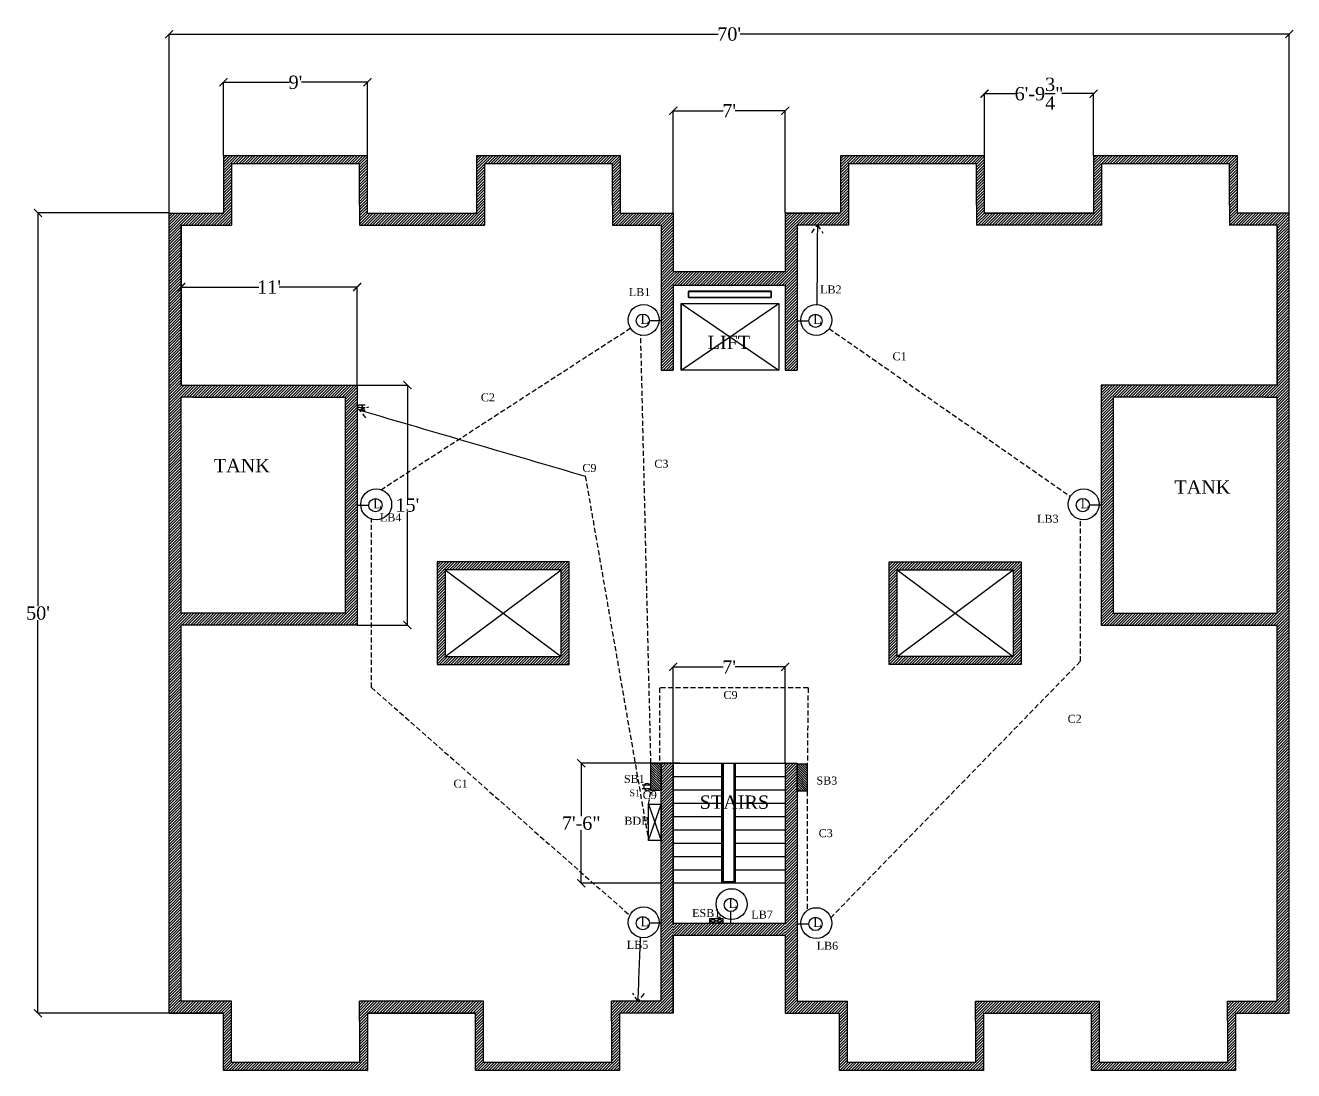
# Model space of a CAD drawing. Header units: inches. Extents: x -263 to 3557, y 209 to 1002.
# Drawn here: x 2606 to 3557, y 218 to 1002 of the extents above; entities that cross this region are included whole.
import ezdxf

# ---------------------------------------------------------------- set-up
doc = ezdxf.new("R2010")
doc.units = ezdxf.units.IN
doc.header["$LTSCALE"] = 15
doc.header["$MEASUREMENT"] = 0
doc.linetypes.add('HIDDEN', pattern=[0.375, 0.25, -0.125])
doc.layers.add('Conduit', color=5, linetype='HIDDEN', lineweight=20)
doc.layers.add('E-SWITCH-SOCKET', color=6, linetype='Continuous', lineweight=25)
for name, color, linetype in [('Conduit_Fan&Light', 34, 'Continuous'), ('ConFit_name', 222, 'Continuous'), ('ConFit_names', 18, 'Continuous'), ('Dimensions', 18, 'Continuous'), ('EC', 20, 'HIDDEN'), ('Fittings', 194, 'Continuous'), ('Fixtures', 34, 'Continuous'), ('GC', 152, 'HIDDEN'), ('Hatches', 150, 'Continuous'), ('Text', 11, 'Continuous')]:
    doc.layers.add(name, color=color, linetype=linetype)
doc.styles.get("Standard").update_dxf_attribs({"font": 'times.ttf', "height": 10})
doc.dimstyles.get("Standard").update_dxf_attribs({"dimtxt": 6, "dimasz": 6, "dimexe": 0.18, "dimexo": 0.0625, "dimgap": 0.09, "dimtad": 0, "dimtih": 1, "dimtoh": 1, "dimzin": 0, "dimdsep": 46, "dimlunit": 4, "dimtxsty": 'Standard', "dimblk": 'ARCHTICK', "dimcen": 0.0625, "dimadec": 0, "dimazin": 0, "dimtfac": 1, "dimtofl": 0, "dimtmove": 0, "dimatfit": 3, "dimfxl": 1, "dimtolj": 1, "dimtzin": 0, "dimarcsym": 0})
pattern_1 = [(45, (2868.8791, -260.861), (-1.0606602, 1.0606602), [])]

# ---------------------------------------------------------------- blocks, each defined once
blk = doc.blocks.new('_ArchTick')
at = {"color": 0, "linetype": 'ByBlock', "const_width": 0.15}
blk.add_lwpolyline([(-0.5, -0.5), (0.5, 0.5)], dxfattribs=at)
blk = doc.blocks.new('*D143')
at = {"layer": 'Defpoints', "color": 0, "lineweight": -2}
for p in [(3553.33, 995.14), (2713.33, 861), (3553.33, 861)]:
    blk.add_point(p, dxfattribs=at)
at = {"layer": 'Dimensions', "color": 0, "lineweight": -2}
for p, q in [((2713.33, 861.06), (2713.33, 995.32)), ((2713.33, 995.14), (3125.12, 995.14)), ((3553.33, 995.14), (3141.55, 995.14)), ((3553.33, 861.06), (3553.33, 995.32))]:
    blk.add_line(p, q, dxfattribs=at)
at = {"layer": 'Dimensions', "color": 0, "lineweight": -2, "xscale": 6, "yscale": 6, "zscale": 6, "rotation": 180}
blk.add_blockref('_ArchTick', (2713.33, 995.14), dxfattribs=at)
at = {"layer": 'Dimensions', "color": 0, "lineweight": -2, "xscale": 6, "yscale": 6, "zscale": 6}
blk.add_blockref('_ArchTick', (3553.33, 995.14), dxfattribs=at)
at = {"layer": 'Dimensions', "color": 0, "insert": (3133.33, 995.14), "char_height": 10, "attachment_point": 5}
blk.add_mtext("\\A1;70'", dxfattribs=at)
blk = doc.blocks.new('*D144')
at = {"layer": 'Defpoints', "color": 0, "lineweight": -2}
for p in [(3175.33, 937.64), (3091.33, 861), (3175.33, 861)]:
    blk.add_point(p, dxfattribs=at)
at = {"layer": 'Dimensions', "color": 0, "lineweight": -2}
for p, q in [((3091.33, 861.06), (3091.33, 937.82)), ((3091.33, 937.64), (3128.81, 937.64)), ((3175.33, 937.64), (3137.86, 937.64)), ((3175.33, 861.06), (3175.33, 937.82))]:
    blk.add_line(p, q, dxfattribs=at)
at = {"layer": 'Dimensions', "color": 0, "lineweight": -2, "xscale": 6, "yscale": 6, "zscale": 6, "rotation": 180}
blk.add_blockref('_ArchTick', (3091.33, 937.64), dxfattribs=at)
at = {"layer": 'Dimensions', "color": 0, "lineweight": -2, "xscale": 6, "yscale": 6, "zscale": 6}
blk.add_blockref('_ArchTick', (3175.33, 937.64), dxfattribs=at)
at = {"layer": 'Dimensions', "color": 0, "insert": (3133.33, 937.64), "char_height": 10, "attachment_point": 5}
blk.add_mtext("\\A1;7'", dxfattribs=at)
blk = doc.blocks.new('*D145')
at = {"color": 0, "lineweight": -2}
for p, q in [((3091.33, 448.56), (3091.33, 520.82)), ((3091.33, 520.64), (3128.81, 520.64)), ((3175.33, 520.64), (3137.86, 520.64)), ((3175.33, 448.56), (3175.33, 520.82))]:
    blk.add_line(p, q, dxfattribs=at)
at = {"layer": 'Defpoints', "color": 0, "lineweight": -2}
for p in [(3175.33, 520.64), (3091.33, 448.5), (3175.33, 448.5)]:
    blk.add_point(p, dxfattribs=at)
at = {"color": 0, "lineweight": -2, "xscale": 6, "yscale": 6, "zscale": 6, "rotation": 180}
blk.add_blockref('_ArchTick', (3091.33, 520.64), dxfattribs=at)
at = {"color": 0, "lineweight": -2, "xscale": 6, "yscale": 6, "zscale": 6}
blk.add_blockref('_ArchTick', (3175.33, 520.64), dxfattribs=at)
at = {"color": 0, "insert": (3133.33, 520.64), "char_height": 10, "attachment_point": 5}
blk.add_mtext("\\A1;7'", dxfattribs=at)
blk = doc.blocks.new('*D146')
at = {"color": 0, "lineweight": -2}
for p, q in [((3082.27, 448.5), (3022.2, 448.5)), ((3022.38, 448.5), (3022.38, 408.69)), ((3022.38, 358.5), (3022.38, 398.31)), ((3082.27, 358.5), (3022.2, 358.5))]:
    blk.add_line(p, q, dxfattribs=at)
at = {"layer": 'Defpoints', "color": 0, "lineweight": -2}
for p in [(3082.33, 448.5), (3022.38, 358.5), (3082.33, 358.5)]:
    blk.add_point(p, dxfattribs=at)
at = {"color": 0, "lineweight": -2, "xscale": 6, "yscale": 6, "zscale": 6}
for p, rotation in [((3022.38, 448.5), 90), ((3022.38, 358.5), 270)]:
    blk.add_blockref('_ArchTick', p, dxfattribs=dict(at, rotation=rotation))
at = {"color": 0, "insert": (3022.38, 403.5), "char_height": 10, "attachment_point": 5}
blk.add_mtext('\\A1;7\'-6"', dxfattribs=at)
blk = doc.blocks.new('LIGHTBULB2')
at = {"layer": 'Fittings'}
blk.add_line((0, 0), (-0.04, -8.76), dxfattribs=at)
at = {"layer": 'Fittings', "ltscale": 4}
blk.add_circle((-0.06, -13.75), 4.99, dxfattribs=at)
blk = doc.blocks.new('3PINA')
at = {"layer": 'Fixtures'}
for p, q in [((1.95, 0), (0, 0)), ((1.95, 2), (5.95, 2)), ((1.95, 0), (5.95, 0)), ((1.95, 0), (5.95, 0)), ((1.95, -2), (5.95, -2))]:
    blk.add_line(p, q, dxfattribs=at)
blk.add_circle((2, 0.01), 2, dxfattribs=at)
blk = doc.blocks.new('*D147')
at = {"layer": 'Defpoints', "color": 0, "lineweight": -2}
for p in [(2862.08, 959), (2754.08, 904), (2862.08, 904)]:
    blk.add_point(p, dxfattribs=at)
at = {"layer": 'Dimensions', "color": 0, "lineweight": -2}
for p, q in [((2754.08, 904.06), (2754.08, 959.18)), ((2754.08, 959), (2803.58, 959)), ((2862.08, 959), (2812.59, 959)), ((2862.08, 904.06), (2862.08, 959.18))]:
    blk.add_line(p, q, dxfattribs=at)
at = {"layer": 'Dimensions', "color": 0, "lineweight": -2, "xscale": 6, "yscale": 6, "zscale": 6, "rotation": 180}
blk.add_blockref('_ArchTick', (2754.08, 959), dxfattribs=at)
at = {"layer": 'Dimensions', "color": 0, "lineweight": -2, "xscale": 6, "yscale": 6, "zscale": 6}
blk.add_blockref('_ArchTick', (2862.08, 959), dxfattribs=at)
at = {"layer": 'Dimensions', "color": 0, "lineweight": -2, "insert": (2808.08, 959), "char_height": 10, "attachment_point": 5}
blk.add_mtext("\\A1;9'", dxfattribs=at)
blk = doc.blocks.new('_Open90')
at = {"color": 0, "linetype": 'ByBlock', "lineweight": -2}
for p, q in [((0, 0), (-1, 0)), ((-0.5, 0.5), (0, 0)), ((0, 0), (-0.5, -0.5))]:
    blk.add_line(p, q, dxfattribs=at)
blk = doc.blocks.new('*D148')
at = {"layer": 'Defpoints', "color": 0, "lineweight": -2}
for p in [(2854.33, 805.5), (2722.33, 732), (2854.33, 732)]:
    blk.add_point(p, dxfattribs=at)
at = {"layer": 'Dimensions', "color": 0, "lineweight": -2}
for p, q in [((2722.33, 732.06), (2722.33, 805.68)), ((2722.33, 805.5), (2780.71, 805.5)), ((2854.33, 805.5), (2795.96, 805.5)), ((2854.33, 732.06), (2854.33, 805.68))]:
    blk.add_line(p, q, dxfattribs=at)
at = {"layer": 'Dimensions', "color": 0, "lineweight": -2, "xscale": 6, "yscale": 6, "zscale": 6, "rotation": 180}
blk.add_blockref('_ArchTick', (2722.33, 805.5), dxfattribs=at)
at = {"layer": 'Dimensions', "color": 0, "lineweight": -2, "xscale": 6, "yscale": 6, "zscale": 6}
blk.add_blockref('_ArchTick', (2854.33, 805.5), dxfattribs=at)
at = {"layer": 'Dimensions', "color": 0, "lineweight": -2, "insert": (2788.33, 805.5), "char_height": 10, "attachment_point": 5}
blk.add_mtext("\\A1;11'", dxfattribs=at)
blk = doc.blocks.new('*D149')
at = {"layer": 'Defpoints', "color": 0, "lineweight": -2}
for p in [(2854.33, 732), (2854.33, 552), (2892, 552)]:
    blk.add_point(p, dxfattribs=at)
at = {"layer": 'Dimensions', "color": 0, "lineweight": -2}
for p, q in [((2854.39, 732), (2892.18, 732)), ((2892, 732), (2892, 647.18)), ((2892, 552), (2892, 636.82)), ((2854.39, 552), (2892.18, 552))]:
    blk.add_line(p, q, dxfattribs=at)
at = {"layer": 'Dimensions', "color": 0, "lineweight": -2, "xscale": 6, "yscale": 6, "zscale": 6}
for p, rotation in [((2892, 732), 90), ((2892, 552), 270)]:
    blk.add_blockref('_ArchTick', p, dxfattribs=dict(at, rotation=rotation))
at = {"layer": 'Dimensions', "color": 0, "lineweight": -2, "insert": (2892, 642), "char_height": 10, "attachment_point": 5}
blk.add_mtext("\\A1;15'", dxfattribs=at)
blk = doc.blocks.new('*D150')
at = {"layer": 'Defpoints', "color": 0, "lineweight": -2}
for p in [(3406.58, 950.5), (3324.83, 904), (3406.58, 904)]:
    blk.add_point(p, dxfattribs=at)
at = {"layer": 'Dimensions', "color": 0, "lineweight": -2}
for p, q in [((3324.83, 904.06), (3324.83, 950.68)), ((3324.83, 950.5), (3348.66, 950.5)), ((3406.58, 950.5), (3382.76, 950.5)), ((3406.58, 904.06), (3406.58, 950.68))]:
    blk.add_line(p, q, dxfattribs=at)
at = {"layer": 'Dimensions', "color": 0, "lineweight": -2, "xscale": 6, "yscale": 6, "zscale": 6, "rotation": 180}
blk.add_blockref('_ArchTick', (3324.83, 950.5), dxfattribs=at)
at = {"layer": 'Dimensions', "color": 0, "lineweight": -2, "xscale": 6, "yscale": 6, "zscale": 6}
blk.add_blockref('_ArchTick', (3406.58, 950.5), dxfattribs=at)
at = {"layer": 'Dimensions', "color": 0, "lineweight": -2, "insert": (3365.71, 950.5), "char_height": 10, "attachment_point": 5}
blk.add_mtext('\\A1;6\'-9{\\H1.000000x;\\S3/4;}"', dxfattribs=at)
blk = doc.blocks.new('*D151')
at = {"layer": 'Defpoints', "color": 0, "lineweight": -2}
for p in [(2713.33, 861.06), (2615, 261), (2713.33, 261)]:
    blk.add_point(p, dxfattribs=at)
at = {"layer": 'Dimensions', "color": 0, "lineweight": -2}
for p, q in [((2713.27, 861.06), (2614.82, 861.06)), ((2615, 861.06), (2615, 566.21)), ((2615, 261), (2615, 555.85)), ((2713.27, 261), (2614.82, 261))]:
    blk.add_line(p, q, dxfattribs=at)
at = {"layer": 'Dimensions', "color": 0, "lineweight": -2, "xscale": 6, "yscale": 6, "zscale": 6}
for p, rotation in [((2615, 861.06), 90), ((2615, 261), 270)]:
    blk.add_blockref('_ArchTick', p, dxfattribs=dict(at, rotation=rotation))
at = {"layer": 'Dimensions', "color": 0, "lineweight": -2, "insert": (2615, 561.03), "char_height": 10, "attachment_point": 5}
blk.add_mtext("\\A1;50'", dxfattribs=at)
blk = doc.blocks.new('DB')
at = {"layer": 'Fixtures', "lineweight": -2}
for p, q in [((-9.46, 27.19), (0, 0)), ((-9.46, 0), (0, 27.19))]:
    blk.add_line(p, q, dxfattribs=at)
blk.add_lwpolyline([(0, 0), (-9.46, 0), (-9.46, 27.19), (0, 27.19)], close=True, dxfattribs=at)
blk = doc.blocks.new('SB')
at = {"layer": 'Fixtures', "lineweight": -2}
h = blk.add_hatch(dxfattribs=at)
h.set_pattern_fill('ANSI31', color=256, scale=10, style=0)
h.set_pattern_definition([(45, (151.571, -705.9063), (-0.8838835, 0.8838835), [])])
h.paths.add_polyline_path([(0, 0), (0, 7.61), (-20.56, 7.61), (-20.56, 0)])
blk.add_lwpolyline([(-20.56, 7.61), (0, 7.61), (0, 0), (-20.56, 0)], close=True, dxfattribs=at)
blk = doc.blocks.new('conduit_light')
at = {"layer": 'Conduit_Fan&Light'}
blk.add_circle((0.57, 0.59), 11.58, dxfattribs=at)
at = {"layer": 'Conduit_Fan&Light', "insert": (-1.71, 4.63), "char_height": 7, "width": 15.2343, "attachment_point": 1}
blk.add_mtext('L', dxfattribs=at)
blk = doc.blocks.new('ESB')
at = {"layer": 'Fixtures', "lineweight": -2}
for p, q in [((-4.67, 0), (-9.55, -1.78)), ((0.21, -1.78), (-4.67, 0)), ((-9.55, -1.78), (-4.67, -3.56)), ((-7.11, -0.89), (-2.23, -2.67)), ((-7.11, -2.67), (-2.23, -0.89)), ((-4.67, -3.56), (0.21, -1.78))]:
    blk.add_line(p, q, dxfattribs=at)
blk.add_lwpolyline([(-9.55, 0), (0.21, 0), (0.21, -3.56), (-9.55, -3.56)], close=True, dxfattribs=at)
blk = doc.blocks.new('S2')
at = {"layer": 'Fixtures', "lineweight": -2}
for p, q in [((-1.32, -2.32), (-1.32, 3.91)), ((1.46, -2.24), (1.46, 3.91))]:
    blk.add_line(p, q, dxfattribs=at)
blk.add_circle((0, 0), 2.67, dxfattribs=at)

msp = doc.modelspace()

# ---------------------------------------------------------------- hatches: boundary and pattern name
at = {"layer": 'Hatches'}
h = msp.add_hatch(dxfattribs=at)
h.set_pattern_fill('ANSI31', color=150, scale=12, style=0)
h.set_pattern_definition(pattern_1)
h.paths.add_polyline_path([(3091.332, 861), (3051.832, 861), (3051.832, 904), (2943.832, 904), (2943.832, 861), (2943.082, 861), (2862.082, 861), (2862.082, 904), (2754.082, 904), (2754.082, 861), (2713.332, 861), (2713.332, 852), (2722.332, 852), (2760.082, 852), (2760.082, 861), (2760.082, 867), (2760.082, 898), (2856.082, 898), (2856.082, 867), (2856.082, 861), (2856.082, 852), (2902.332, 852), (2949.832, 852), (2949.832, 861), (2949.832, 867), (2949.832, 898), (3045.832, 898), (3045.832, 867), (3045.832, 861), (3045.832, 852), (3082.332, 852), (3082.332, 743.25), (3091.332, 743.25), (3091.332, 793.25), (3091.332, 807)])
h = msp.add_hatch(dxfattribs=at)
h.set_pattern_fill('ANSI31', color=150, scale=12, style=0)
h.set_pattern_definition(pattern_1)
h.paths.add_polyline_path([(3222.832, 861), (3222.832, 867), (3222.832, 898), (3318.832, 898), (3318.832, 867), (3318.832, 861), (3318.832, 852), (3412.582, 852), (3412.582, 861), (3412.582, 867), (3412.582, 898), (3508.582, 898), (3508.582, 867), (3508.582, 861), (3508.582, 852), (3544.332, 852), (3553.332, 852), (3553.332, 861), (3514.582, 861), (3514.582, 904), (3406.582, 904), (3406.582, 861), (3355.332, 861), (3324.832, 861), (3324.832, 861), (3324.832, 904), (3216.832, 904), (3216.832, 861), (3216.082, 861), (3175.332, 861), (3175.332, 743.25), (3184.332, 743.25), (3184.332, 852), (3222.832, 852)])
h = msp.add_hatch(dxfattribs=at)
h.set_pattern_fill('ANSI31', color=150, scale=12, style=0)
h.set_pattern_definition(pattern_1)
h.paths.add_polyline_path([(2722.332, 852), (2713.332, 852), (2713.332, 723), (2713.332, 270), (2722.332, 270)])
h = msp.add_hatch(dxfattribs=at)
h.set_pattern_fill('ANSI31', color=150, scale=12, style=0)
h.set_pattern_definition(pattern_1)
h.paths.add_polyline_path([(3553.332, 852), (3544.332, 852), (3544.332, 732), (3544.332, 552), (3544.332, 270), (3544.332, 261), (3553.332, 261)])
h = msp.add_hatch(dxfattribs=at)
h.set_pattern_fill('ANSI31', color=150, scale=12, style=0)
h.set_pattern_definition(pattern_1)
h.paths.add_polyline_path([(3175.332, 817), (3091.332, 817), (3091.332, 807), (3175.332, 807)])
h = msp.add_hatch(dxfattribs=at)
h.set_pattern_fill('ANSI31', color=150, scale=12, style=0)
h.set_pattern_definition(pattern_1)
h.paths.add_polyline_path([(2854.332, 732), (2722.332, 732), (2722.332, 723), (2731.332, 723), (2845.332, 723), (2845.332, 561), (2731.332, 561), (2722.332, 561), (2722.332, 552), (2854.332, 552)])
h = msp.add_hatch(dxfattribs=at)
h.set_pattern_fill('ANSI31', color=150, scale=12, style=0)
h.set_pattern_definition(pattern_1)
h.paths.add_polyline_path([(3544.332, 561), (3535.332, 561), (3421.332, 561), (3421.332, 723), (3535.332, 723), (3544.332, 723), (3544.332, 732), (3412.332, 732), (3412.332, 552), (3544.332, 552)])
h = msp.add_hatch(dxfattribs=at)
h.set_pattern_fill('ANSI31', color=150, scale=12, style=0)
h.set_pattern_definition(pattern_1)
h.paths.add_polyline_path([(3013.332, 599.5), (2914.332, 599.5), (2914.332, 522.5), (3013.332, 522.5)])
h.paths.add_polyline_path([(3007.332, 528.5), (2920.332, 528.5), (2920.332, 593.5), (3007.332, 593.5)], flags=16)
h = msp.add_hatch(dxfattribs=at)
h.set_pattern_fill('ANSI31', color=150, scale=12, style=0)
h.set_pattern_definition(pattern_1)
h.paths.add_polyline_path([(3352.332, 599.5), (3253.332, 599.5), (3253.332, 522.5), (3352.332, 522.5)])
h.paths.add_polyline_path([(3259.332, 593.5), (3346.332, 593.5), (3346.332, 528.5), (3259.332, 528.5)], flags=16)
h = msp.add_hatch(dxfattribs=at)
h.set_pattern_fill('ANSI31', color=150, scale=12, style=0)
h.set_pattern_definition(pattern_1)
h.paths.add_polyline_path([(3091.332, 448.5), (3082.332, 448.5), (3082.332, 270), (3082.332, 261), (3091.332, 261)])
h = msp.add_hatch(dxfattribs=at)
h.set_pattern_fill('ANSI31', color=150, scale=12, style=0)
h.set_pattern_definition(pattern_1)
h.paths.add_polyline_path([(3184.332, 448.5), (3175.332, 448.5), (3175.332, 358.5), (3175.332, 261), (3216.082, 261), (3216.082, 218), (3324.082, 218), (3324.082, 261), (3405.082, 261), (3405.082, 218), (3513.082, 218), (3513.082, 261), (3544.332, 261), (3544.332, 270), (3507.082, 270), (3507.082, 261), (3507.082, 255), (3507.082, 224), (3411.082, 224), (3411.082, 255), (3411.082, 261), (3411.082, 270), (3318.082, 270), (3318.082, 261), (3318.082, 255), (3318.082, 224), (3222.082, 224), (3222.082, 255), (3222.082, 261), (3222.082, 270), (3184.332, 270)])
at = {"layer": 'Hatches', "lineweight": -2}
h = msp.add_hatch(dxfattribs=at)
h.set_pattern_fill('ANSI31', color=256, scale=12, style=0)
h.paths.add_polyline_path([(3175.332, 328.5), (3091.332, 328.5), (3091.332, 319.5), (3175.332, 319.5)])
at = {"layer": 'Hatches'}
h = msp.add_hatch(dxfattribs=at)
h.set_pattern_fill('ANSI31', color=150, scale=12, style=0)
h.set_pattern_definition(pattern_1)
h.paths.add_polyline_path([(2760.082, 270), (2722.332, 270), (2713.332, 270), (2713.332, 261), (2754.082, 261), (2754.082, 218), (2862.082, 218), (2862.082, 261), (2943.082, 261), (2943.082, 218), (3051.082, 218), (3051.082, 261), (3082.332, 261), (3082.332, 270), (3045.082, 270), (3045.082, 261), (3045.082, 255), (3045.082, 224), (2949.082, 224), (2949.082, 255), (2949.082, 261), (2949.082, 270), (2856.082, 270), (2856.082, 261), (2856.082, 255), (2856.082, 224), (2760.082, 224), (2760.082, 255), (2760.082, 261)])

# ---------------------------------------------------------------- linework, layer by layer
for p, q in [((2760.082, 867), (2760.082, 861)), ((2856.082, 867), (2856.082, 861)), ((2949.832, 867), (2949.832, 861)), ((3045.832, 867), (3045.832, 861)), ((3222.832, 867), (3222.832, 861)), ((3318.832, 867), (3318.832, 861)), ((3412.582, 867), (3412.582, 861)), ((3508.582, 867), (3508.582, 861)), ((2713.332, 861), (2754.082, 861)), ((2754.082, 861), (2753.332, 861)), ((2760.082, 861), (2760.082, 852)), ((2856.082, 861), (2856.082, 852)), ((2862.082, 861), (2943.082, 861)), ((2943.832, 861), (2943.082, 861)), ((2949.832, 861), (2949.832, 852)), ((3045.832, 861), (3045.832, 852)), ((3091.332, 861), (3091.332, 861)), ((3091.332, 861), (3091.332, 817)), ((3091.332, 861), (3091.332, 817)), ((3175.332, 861), (3216.082, 861)), ((3175.332, 861), (3175.332, 817)), ((3216.832, 861), (3216.082, 861)), ((3216.777, 863.1), (3216.832, 863.103)), ((3222.832, 861), (3222.832, 852)), ((3318.832, 861), (3318.832, 852)), ((3324.832, 861), (3405.832, 861)), ((3406.582, 861), (3405.832, 861)), ((3406.527, 863.1), (3406.582, 863.103)), ((3412.582, 861), (3412.582, 852)), ((3508.582, 861), (3508.582, 852)), ((2722.332, 852), (2722.332, 732)), ((3082.332, 852), (3082.332, 743.25)), ((3544.332, 852), (3544.332, 732)), ((3091.332, 807), (3175.332, 807)), ((3091.332, 807), (3091.332, 793.25)), ((3091.332, 807), (3091.332, 743.25)), ((3102.832, 802.25), (3164.832, 802.25)), ((3175.332, 807), (3175.332, 743.25)), ((3091.332, 793.25), (3091.332, 743.25)), ((3097.332, 793.25), (3097.332, 743.25)), ((3082.332, 743.25), (3091.332, 743.25)), ((3175.332, 743.25), (3184.332, 743.25)), ((2731.332, 723), (2722.332, 723)), ((3535.332, 723), (3544.332, 723)), ((2920.332, 593.5), (3007.332, 528.5)), ((2920.332, 528.5), (3007.332, 593.5)), ((3259.332, 593.5), (3346.332, 528.5)), ((3259.332, 528.5), (3346.332, 593.5)), ((2731.332, 561), (2722.332, 561)), ((3535.332, 561), (3544.332, 561)), ((3082.332, 270), (3082.332, 448.5)), ((3082.332, 448.5), (3091.332, 448.5)), ((3091.332, 448.5), (3127.832, 448.5)), ((3091.332, 448.5), (3091.332, 448.5)), ((3091.332, 328.5), (3091.332, 448.5)), ((3127.832, 448.5), (3127.832, 358.5)), ((3128.832, 448.5), (3128.832, 359.5)), ((3136.832, 448.5), (3136.832, 359.5)), ((3137.582, 448.5), (3175.332, 448.5)), ((3137.832, 448.5), (3137.832, 358.5)), ((3175.332, 448.5), (3184.332, 448.5)), ((3091.332, 438.5), (3127.832, 438.5)), ((3137.832, 438.5), (3175.332, 438.5)), ((3091.332, 428.5), (3127.832, 428.5)), ((3137.832, 428.5), (3175.332, 428.5)), ((3091.332, 418.5), (3127.832, 418.5)), ((3137.832, 418.5), (3175.332, 418.5)), ((3091.332, 408.5), (3127.832, 408.5)), ((3137.832, 408.5), (3175.332, 408.5)), ((3091.332, 398.5), (3127.832, 398.5)), ((3137.832, 398.5), (3175.332, 398.5)), ((3175.332, 394.5), (3175.332, 395)), ((3091.332, 388.5), (3127.832, 388.5)), ((3137.832, 388.5), (3175.332, 388.5)), ((3091.332, 378.5), (3127.832, 378.5)), ((3137.832, 378.5), (3175.332, 378.5)), ((3091.332, 368.5), (3127.832, 368.5)), ((3137.832, 368.5), (3175.332, 368.5)), ((3091.332, 328.5), (3175.332, 328.5)), ((3091.332, 261), (3091.332, 319.5)), ((3091.332, 319.5), (3175.332, 319.5)), ((2760.082, 261), (2760.082, 270)), ((2856.082, 261), (2856.082, 270)), ((2949.082, 261), (2949.082, 270)), ((3045.082, 261), (3045.082, 270)), ((3222.082, 261), (3222.082, 270)), ((3318.082, 261), (3318.082, 270)), ((3411.082, 261), (3411.082, 270)), ((3507.082, 261), (3507.082, 270)), ((2713.332, 261), (2754.082, 261)), ((2760.082, 255), (2760.082, 261)), ((2856.082, 255), (2856.082, 261)), ((2862.082, 261), (2943.082, 261)), ((2949.082, 255), (2949.082, 261)), ((3045.082, 255), (3045.082, 261)), ((3175.332, 261), (3216.082, 261)), ((3222.082, 255), (3222.082, 261)), ((3318.082, 255), (3318.082, 261)), ((3324.082, 261), (3405.082, 261)), ((3411.082, 255), (3411.082, 261)), ((3411.082, 261), (3411.082, 261)), ((3507.082, 255), (3507.082, 261))]:
    msp.add_line(p, q)
at = {"ltscale": 4}
msp.add_line((2854.332, 732), (2854.332, 642), dxfattribs=at)
for points in [[(2862.082, 861), (2862.082, 904), (2754.082, 904), (2754.082, 861)], [(3051.832, 861), (3051.832, 904), (2943.832, 904), (2943.832, 861)], [(3324.832, 861), (3324.832, 904), (3216.832, 904), (3216.832, 861)], [(3514.582, 861), (3514.582, 904), (3406.582, 904), (3406.582, 861)], [(2856.082, 867), (2856.082, 898), (2760.082, 898), (2760.082, 867)], [(3045.832, 867), (3045.832, 898), (2949.832, 898), (2949.832, 867)], [(3318.832, 867), (3318.832, 898), (3222.832, 898), (3222.832, 867)], [(3508.582, 867), (3508.582, 898), (3412.582, 898), (3412.582, 867)], [(2754.082, 261), (2713.332, 261), (2713.332, 861), (2754.082, 861)], [(2713.332, 723), (2713.332, 861), (2754.082, 861)], [(2862.082, 861), (2943.832, 861)], [(2862.082, 861), (2911.332, 861)], [(3051.832, 861), (3091.332, 861), (3091.332, 817)], [(3216.832, 861), (3175.332, 861), (3175.332, 817)], [(3406.582, 861), (3324.832, 861)], [(3406.582, 861), (3355.332, 861)], [(3513.082, 261), (3553.332, 261), (3553.332, 861), (3514.582, 861)], [(3553.332, 723), (3553.332, 861), (3514.582, 861)], [(2722.332, 731.74), (2722.332, 852), (2760.082, 852)], [(2722.332, 732), (2722.332, 852), (2760.082, 852)], [(2856.082, 852), (2949.832, 852)], [(2856.082, 852), (2902.332, 852)], [(3045.832, 852), (3082.332, 852)], [(3222.832, 852), (3184.332, 852), (3184.332, 743.25)], [(3412.582, 852), (3318.832, 852)], [(3544.332, 732), (3544.332, 852), (3508.582, 852)], [(3091.332, 807), (3175.332, 807)], [(3164.832, 802.25), (3164.832, 797.75), (3102.832, 797.75), (3102.832, 802.25)], [(3175.332, 807), (3175.332, 743.25)], [(2722.332, 731.74), (2722.332, 732), (2854.332, 732), (2854.332, 552), (2722.332, 552)], [(2722.332, 561), (2722.332, 723.255)], [(2722.332, 561), (2722.332, 723.255)], [(2731.332, 723), (2845.332, 723), (2845.332, 561), (2731.332, 561)], [(3544.332, 732), (3412.332, 732), (3412.332, 552), (3544.332, 552)], [(3535.332, 723), (3421.332, 723), (3421.332, 561), (3535.332, 561)], [(3544.332, 560.963), (3544.332, 723)], [(3544.332, 560.963), (3544.332, 723)], [(2760.082, 270), (2722.332, 270), (2722.332, 552)], [(3507.082, 270), (3544.332, 270), (3544.332, 552)], [(3091.332, 448.5), (3091.332, 328.5)], [(3137.582, 358.5), (3127.832, 358.5), (3127.832, 448.5), (3137.582, 448.5)], [(3136.832, 359.5), (3128.832, 359.5), (3128.832, 447.5)], [(3175.332, 448.5), (3175.332, 328.5)], [(3184.332, 448.5), (3184.332, 270), (3222.082, 270)], [(3091.332, 319.5), (3091.332, 261), (3051.082, 261)], [(3175.332, 319.5), (3175.332, 261), (3216.082, 261)], [(2949.082, 270), (2856.082, 270)], [(3082.332, 270), (3045.082, 270)], [(3318.082, 270), (3411.082, 270)], [(2862.082, 261), (2862.082, 218), (2754.082, 218), (2754.082, 261)], [(2943.082, 261), (2862.082, 261)], [(3051.082, 261), (3051.082, 218), (2943.082, 218), (2943.082, 261)], [(3324.082, 261), (3324.082, 218), (3216.082, 218), (3216.082, 261)], [(3324.082, 261), (3405.082, 261)], [(3513.082, 261), (3513.082, 218), (3405.082, 218), (3405.082, 261)], [(2856.082, 255), (2856.082, 224), (2760.082, 224), (2760.082, 255)], [(3045.082, 255), (3045.082, 224), (2949.082, 224), (2949.082, 255)], [(3318.082, 255), (3318.082, 224), (3222.082, 224), (3222.082, 255)], [(3507.082, 255), (3507.082, 224), (3411.082, 224), (3411.082, 255)]]:
    msp.add_lwpolyline(points)
for points in [[(3013.332, 599.5), (2914.332, 599.5), (2914.332, 522.5), (3013.332, 522.5)], [(3253.332, 599.5), (3352.332, 599.5), (3352.332, 522.5), (3253.332, 522.5)], [(3007.332, 593.5), (2920.332, 593.5), (2920.332, 528.5), (3007.332, 528.5)], [(3259.332, 593.5), (3346.332, 593.5), (3346.332, 528.5), (3259.332, 528.5)], [(3091.332, 448.5), (3175.332, 448.5), (3175.332, 358.5), (3091.332, 358.5)]]:
    msp.add_lwpolyline(points, close=True)
at = {"layer": 'Conduit', "ltscale": 4}
msp.add_line((3082.332, 328.5), (3082.332, 328.5), dxfattribs=at)
msp.add_line((3082.332, 328.5), (3082.332, 328.5), dxfattribs=at)
msp.add_line((3082.332, 328.5), (3082.332, 328.5), dxfattribs=at)
at = {"layer": 'EC', "lineweight": -2}
msp.add_line((3123.669, 332.057), (3128.074, 333.661), dxfattribs=at)
at = {"layer": 'Fittings', "lineweight": -2}
for p, q in [((3164.782, 802.328), (3102.832, 802.328)), ((3102.832, 802.328), (3102.832, 797.75)), ((3164.782, 797.75), (3164.782, 802.328)), ((3097.332, 793.25), (3170.582, 743.25)), ((3097.332, 743.25), (3170.582, 793.25)), ((3102.832, 797.75), (3164.782, 797.75))]:
    msp.add_line(p, q, dxfattribs=at)
at = {"layer": 'Fittings'}
msp.add_lwpolyline([(3097.332, 793.25), (3170.582, 793.25), (3170.582, 743.25), (3097.332, 743.25)], close=True, dxfattribs=at)
at = {"layer": 'GC', "lineweight": -2}
for p, q in [((3059.441, 774.57), (2872.5, 653.453)), ((3208.312, 774.371), (3389.213, 648.574)), ((3074.661, 448.5), (3067.02, 769.487)), ((3025.468, 663.695), (3072.876, 390.5)), ((2865.132, 505.254), (2865.132, 631.509)), ((3396.875, 525), (3396.875, 631.297)), ((3209.499, 332.634), (3396.875, 525)), ((2865.132, 505.254), (3058.833, 334.385)), ((3192.5, 505), (3081.042, 505)), ((3081.042, 505), (3081.042, 448.5)), ((3192.5, 505), (3191.94, 448.061)), ((3072.876, 417.693), (3074.661, 427.939)), ((3191.94, 427.5), (3191.94, 338.025)), ((3048.5, 343.5), (3048.5, 343.5))]:
    msp.add_line(p, q, dxfattribs=at)
at = {"layer": 'GC', "ltscale": 4}
for p, q in [((3096.332, 448.5), (3082.332, 448.5)), ((3082.332, 448.5), (3082.332, 434.194))]:
    msp.add_line(p, q, dxfattribs=at)
at = {"layer": 'Hatches', "color": 0}
for points in [[(3175.332, 817), (3091.332, 817)], [(3091.332, 807), (3175.332, 807)]]:
    msp.add_lwpolyline(points, dxfattribs=at)

# ---------------------------------------------------------------- block references
at = {"ltscale": 4, "rotation": 90}
msp.add_blockref('LIGHTBULB2', (2854.332, 642.008), dxfattribs=at)
at = {"layer": 'Conduit_Fan&Light', "lineweight": -2}
for p in [(3068.583, 780.276), (3198.08, 780.159), (2868.08, 641.949), (3398.583, 642.059), (3134.562, 342.247), (3068.583, 328.559), (3198.08, 328.007)]:
    msp.add_blockref('conduit_light', p, dxfattribs=at)
at = {"layer": 'E-SWITCH-SOCKET'}
msp.add_blockref('3PINA', (2854.332, 715.247), dxfattribs=at)
at = {"layer": 'Fittings', "ltscale": 4}
for p, rotation in [((3082.332, 780.218), 270), ((3184.332, 780.218), 90), ((3412.332, 642), 270), ((3082.332, 328.5), 270), ((3184.332, 328.066), 90)]:
    msp.add_blockref('LIGHTBULB2', p, dxfattribs=dict(at, rotation=rotation))
at = {"layer": 'Fittings', "rotation": 180}
msp.add_blockref('LIGHTBULB2', (3134.503, 328.499), dxfattribs=at)
at = {"layer": 'Fixtures', "lineweight": -2}
for name, p, rotation in [('SB', (3082.269, 448.5), 90), ('SB', (3184.332, 427.5), 270), ('ESB', (3119, 328.5), 180)]:
    msp.add_blockref(name, p, dxfattribs=dict(at, rotation=rotation))
at = {"layer": 'Fixtures', "lineweight": -2, "xscale": -1, "rotation": 90}
msp.add_blockref('S2', (3071.913, 430.67), dxfattribs=at)
at = {"layer": 'Fixtures', "lineweight": -2}
msp.add_blockref('DB', (3082.332, 390.5), dxfattribs=at)

# ---------------------------------------------------------------- texts
at = {"layer": 'ConFit_name', "ltscale": 4, "char_height": 6, "attachment_point": 1}
for s, insert, width in [('SB1', (3054.426, 439.713), 49.15607), ('SB3', (3198.798, 438.5), 49.15607), ('BDB', (3054.743, 408.355), 37.62001), ('ESB1', (3105.544, 339.176), 49.15607)]:
    msp.add_mtext(s, dxfattribs=dict(at, insert=insert, width=width))
at = {"layer": 'ConFit_name', "lineweight": -2, "insert": (3058.549, 428.7), "char_height": 5, "width": 10, "attachment_point": 1}
msp.add_mtext('{\\C7;S1}', dxfattribs=at)
at = {"layer": 'ConFit_names', "ltscale": 4, "char_height": 6, "width": 62.38733, "attachment_point": 1}
for s, insert in [('LB1', (3058.08, 804.733)), ('LB2', (3201.509, 806.709)), ('LB4', (2871.42, 635.753)), ('LB3', (3364.28, 634.741)), ('LB7', (3149.958, 338.01)), ('LB5', (3056.563, 315.317)), ('LB6', (3198.973, 314.614))]:
    msp.add_mtext(s, dxfattribs=dict(at, insert=insert))
at = {"layer": 'GC', "lineweight": -2, "char_height": 6, "width": 9, "attachment_point": 1}
for s, insert in [('C1', (3255.821, 756.591)), ('C2', (2947.119, 725.778)), ('C3', (3077.203, 676.006)), ('C9', (3023.235, 672.877)), ('C9', (3129.062, 502.648)), ('C2', (3387.182, 484.813)), ('C1', (2926.59, 436.145)), ('C9', (3068.472, 427.664)), ('C3', (3200.442, 399.054))]:
    msp.add_mtext(s, dxfattribs=dict(at, insert=insert))
at = {"layer": 'Text', "char_height": 10, "attachment_point": 1}
for s, insert, width in [('LIFT', (3117.14, 768.963), 73.25), ('TANK', (2746.879, 676.639), 98.45246), ('TANK', (3467.27, 660.533), 98.45246), ('STAIRS', (3111.253, 424.306), 37.5)]:
    msp.add_mtext(s, dxfattribs=dict(at, insert=insert, width=width))

# ---------------------------------------------------------------- dimensions: what is measured, and where the dimension line sits
dim = msp.add_linear_dim(base=(3175.332, 520.639), p1=(3091.332, 448.5), p2=(3175.332, 448.5), dimstyle='Standard')
dim.commit()
dim.dimension.update_dxf_attribs({"geometry": '*D145', "text_midpoint": (3133.332, 520.639)})
dim = msp.add_linear_dim(base=(3022.379, 358.5), p1=(3082.332, 448.5), p2=(3082.332, 358.5), angle=90, dimstyle='Standard')
dim.commit()
dim.dimension.update_dxf_attribs({"geometry": '*D146', "text_midpoint": (3022.379, 403.5)})
at = {"layer": 'Dimensions'}
for base, p1, p2, picture, middle in [((3553.332, 995.139), (2713.332, 861), (3553.332, 861), '*D143', (3133.332, 995.139)), ((3175.332, 937.639), (3091.332, 861), (3175.332, 861), '*D144', (3133.332, 937.639))]:
    dim = msp.add_linear_dim(base=base, p1=p1, p2=p2, dimstyle='Standard', dxfattribs=at)
    dim.commit()
    dim.dimension.update_dxf_attribs({"geometry": picture, "text_midpoint": middle})
at = {"layer": 'Dimensions', "lineweight": -2}
for base, p1, p2, picture, middle in [((2862.082, 959), (2754.082, 904), (2862.082, 904), '*D147', (2808.082, 959)), ((3406.582, 950.5), (3324.832, 904), (3406.582, 904), '*D150', (3365.707, 950.5)), ((2854.332, 805.5), (2722.332, 732), (2854.332, 732), '*D148', (2788.332, 805.5))]:
    dim = msp.add_linear_dim(base=base, p1=p1, p2=p2, dimstyle='Standard', override={"dimldrblk": 'Open90'}, dxfattribs=at)
    dim.commit()
    dim.dimension.update_dxf_attribs({"geometry": picture, "text_midpoint": middle})
for base, p1, p2, picture, middle in [((2615, 261), (2713.332, 861.063), (2713.332, 261), '*D151', (2615, 561.031)), ((2892, 552), (2854.332, 732), (2854.332, 552), '*D149', (2892, 642))]:
    dim = msp.add_linear_dim(base=base, p1=p1, p2=p2, angle=90, dimstyle='Standard', override={"dimldrblk": 'Open90'}, dxfattribs=at)
    dim.commit()
    dim.dimension.update_dxf_attribs({"geometry": picture, "text_midpoint": middle})

# ---------------------------------------------------------------- leaders
at = {"layer": 'GC', "path_type": 1}
for points in [[(3199.5, 852), (3199.086, 792.313)], [(2856.28, 713.247), (3025.468, 663.695)], [(3065, 270), (3066.875, 317.797)]]:
    msp.add_leader(points, dimstyle='Standard', override={"dimgap": 0.09, "dimtad": 0, "dimldrblk": 'Open90'}, dxfattribs=at)

doc.saveas('drawing.dxf')
